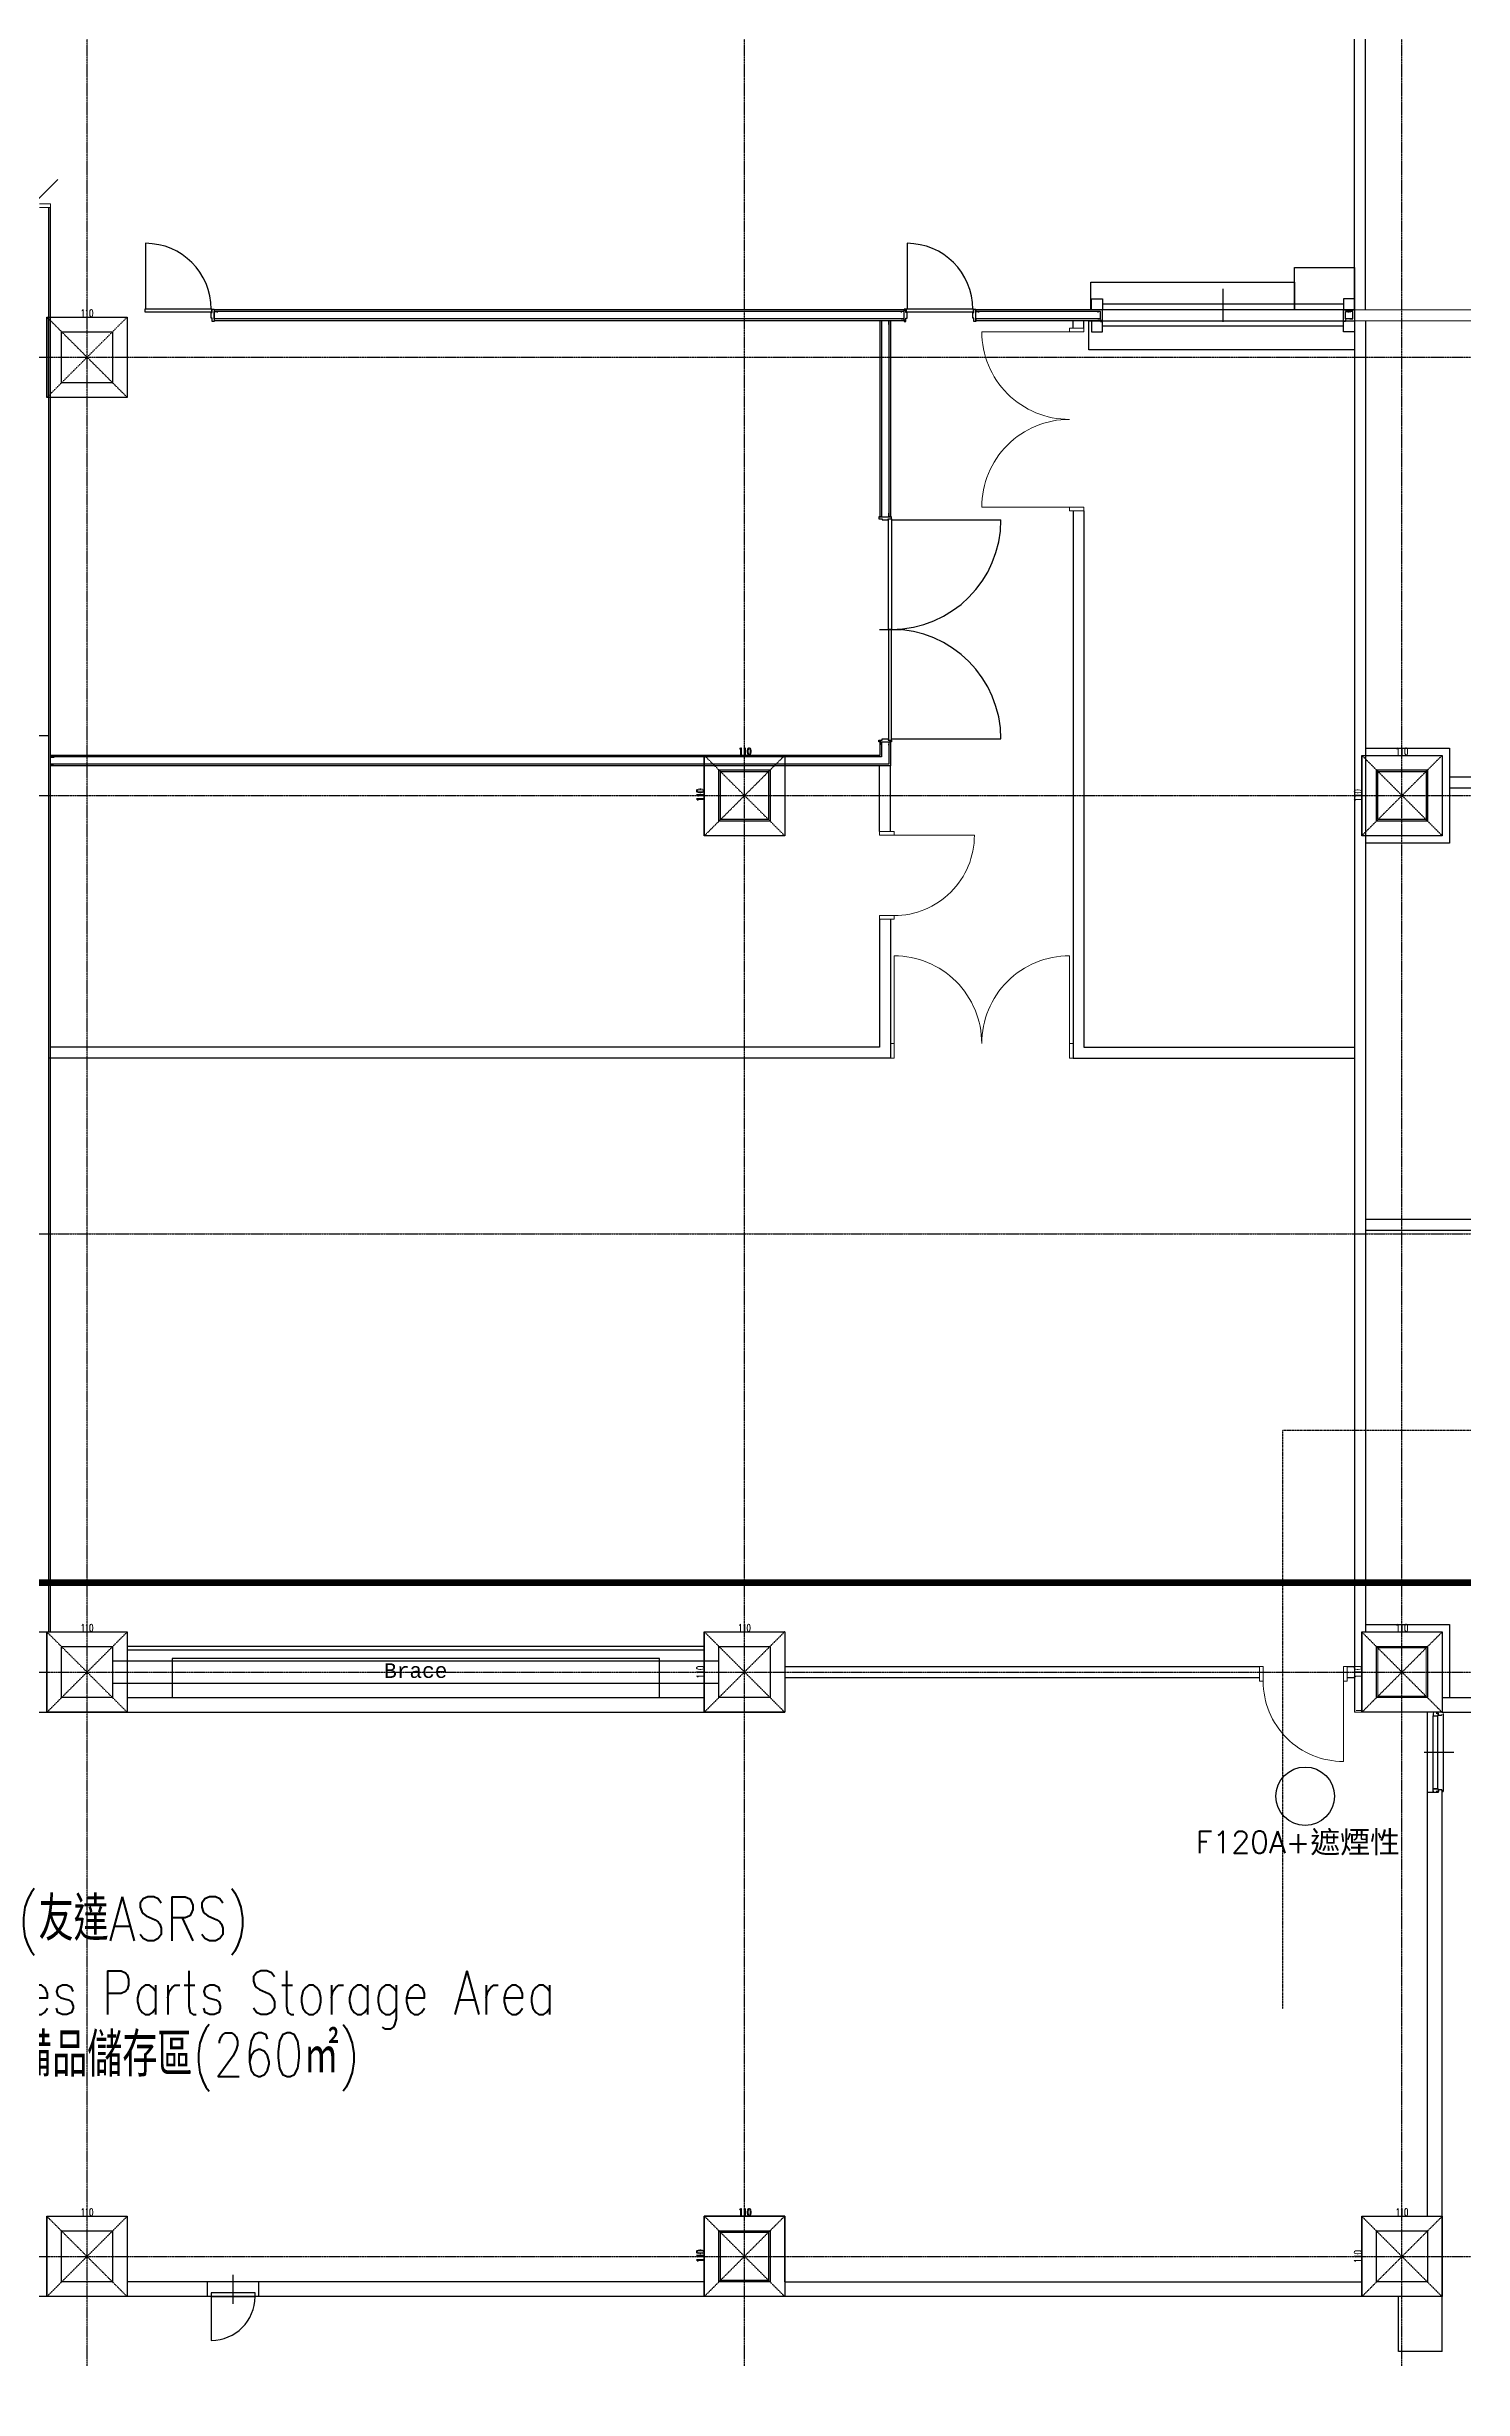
# Model space of a CAD drawing. Header units: millimetres. Extents: x -21841 to 195597, y -1659 to 112111.
# Drawn here: x 21605 to 23544, y 10568 to 13775 of the extents above; entities that cross this region are included whole.
import ezdxf
from ezdxf.enums import TextEntityAlignment as Align

# ---------------------------------------------------------------- set-up
doc = ezdxf.new("R2010")
doc.units = ezdxf.units.MM
doc.linetypes.add('X-N-FAB-L10$0$COL-CEN-LIN', pattern=[3.25, 2.5, -0.25, 0.25, -0.25])
doc.linetypes.add('X-N-FAB-L10$0$HIDDEN', pattern=[0.375, 0.25, -0.125])
for name, color, linetype in [('0-FMCS', 6, 'Continuous'), ('0-XREF', 7, 'Continuous'), ('188K-SM-07-F10-MECH-Nature Gas-Y2257103$0$0-NG', 1, 'Continuous'), ('X-N-FAB-L10$0$0-MD', 8, 'Continuous'), ('X-N-FAB-L10$0$0-NC', 8, 'Continuous'), ('X-N-FAB-L10$0$0-ND', 8, 'Continuous'), ('X-N-FAB-L10$0$08', 8, 'Continuous'), ('X-N-FAB-L10$0$200K新增範圍', 8, 'Continuous'), ('X-N-FAB-L10$0$A-WALL-IN', 8, 'Continuous'), ('X-N-FAB-L10$0$A-Window(PH1)', 8, 'Continuous'), ('X-N-FAB-L10$0$CCL', 8, 'X-N-FAB-L10$0$COL-CEN-LIN'), ('X-N-FAB-L10$0$COL', 8, 'Continuous'), ('X-N-FAB-L10$0$COL-S', 8, 'Continuous'), ('X-N-FAB-L10$0$DE-MMTN-F2-Z-000-P-CHEM-L10_0730$0$WCCS EQ', 40, 'Continuous'), ('X-N-FAB-L10$0$DOOR', 8, 'Continuous'), ('X-N-FAB-L10$0$MACHINE-DIM', 8, 'Continuous'), ('X-N-FAB-L10$0$TXT-CODE', 8, 'Continuous'), ('X-N-FAB-L10$0$WALL-P', 8, 'Continuous'), ('X-N-FAB-L10$0$WALL-RC', 8, 'Continuous')]:
    doc.layers.add(name, color=color, linetype=linetype)
doc.layers.add('X-N-FAB-L10$0$ARC', color=8, linetype='Continuous', lineweight=0)
doc.styles.add('X-N-FAB-L10$0$ATS', font='monotxt.shx', dxfattribs={"bigfont": 'BIGFONT.shx'})
doc.styles.add('X-N-FAB-L10$0$CHINA', font='simplex.shx', dxfattribs={"width": 0.75, "bigfont": 'chineset.shx'})
doc.styles.add('X-N-FAB-L10$0$COL-NUM', font='romanc')
doc.styles.add('X-N-FAB-L10$0$DIM', font='simplex.shx', dxfattribs={"width": 0.67, "bigfont": 'chineset.shx'})
doc.styles.add('X-N-FAB-L10$0$ROMS', font='ROMANS', dxfattribs={"bigfont": 'EXTFONT'})
doc.dimstyles.new('X-N-FAB-L10$0$JJP_005_defpoint', dxfattribs={"dimtxt": 20, "dimasz": 0.5, "dimexe": 0.5, "dimexo": 0.5, "dimgap": 0.5, "dimtad": 1, "dimdsep": 46, "dimtxsty": 'X-N-FAB-L10$0$DIM', "dimblk": 'X-N-FAB-L10$0$_None', "dimcen": 10, "dimclrd": 256, "dimclre": 256, "dimclrt": 256, "dimadec": 0, "dimazin": 0, "dimtfac": 1, "dimtix": 1, "dimtmove": 2, "dimatfit": 3, "dimldrblk": 'X-N-FAB-L10$0$_None', "dimfxl": 0.5, "dimtolj": 1, "dimtzin": 0, "dimarcsym": 0})

# ---------------------------------------------------------------- blocks, each defined once
blk = doc.blocks.new('*D1031')
at = {"layer": 'DEFPOINTS', "lineweight": -2, "transparency": 16777216}
blk.add_line((23405, 12805), (23515, 12805), dxfattribs=at)
at = {"layer": 'DEFPOINTS', "color": 0, "transparency": 16777216}
for p in [(23405, 12805), (23515, 12805), (23515, 12805)]:
    blk.add_point(p, dxfattribs=at)
at = {"layer": 'DEFPOINTS', "transparency": 16777216, "insert": (23460, 12810.5), "char_height": 10, "attachment_point": 5, "style": 'X-N-FAB-L10$0$DIM'}
blk.add_mtext('\\A1;110', dxfattribs=at)
blk = doc.blocks.new('X-N-FAB-L10$0$_None')
blk = doc.blocks.new('*D1032')
at = {"layer": 'DEFPOINTS', "lineweight": -2, "transparency": 16777216}
blk.add_line((23405, 12805), (23405, 12695), dxfattribs=at)
at = {"layer": 'DEFPOINTS', "color": 0, "transparency": 16777216}
for p in [(23405, 12805), (23405, 12695), (23405, 12695)]:
    blk.add_point(p, dxfattribs=at)
at = {"layer": 'DEFPOINTS', "transparency": 16777216, "insert": (23399.5, 12750), "char_height": 10, "attachment_point": 5, "rotation": 90, "style": 'X-N-FAB-L10$0$DIM'}
blk.add_mtext('\\A1;110', dxfattribs=at)
blk = doc.blocks.new('*D1035')
at = {"layer": 'DEFPOINTS', "lineweight": -2, "transparency": 16777216}
blk.add_line((23405, 11605), (23515, 11605), dxfattribs=at)
at = {"layer": 'DEFPOINTS', "color": 0, "transparency": 16777216}
for p in [(23405, 11605), (23515, 11605), (23515, 11605)]:
    blk.add_point(p, dxfattribs=at)
at = {"layer": 'DEFPOINTS', "transparency": 16777216, "insert": (23460, 11610.5), "char_height": 10, "attachment_point": 5, "style": 'X-N-FAB-L10$0$DIM'}
blk.add_mtext('\\A1;110', dxfattribs=at)
blk = doc.blocks.new('*D1036')
at = {"layer": 'DEFPOINTS', "lineweight": -2, "transparency": 16777216}
blk.add_line((23405, 11605), (23405, 11495), dxfattribs=at)
at = {"layer": 'DEFPOINTS', "color": 0, "transparency": 16777216}
for p in [(23405, 11605), (23405, 11495), (23405, 11495)]:
    blk.add_point(p, dxfattribs=at)
at = {"layer": 'DEFPOINTS', "transparency": 16777216, "insert": (23399.5, 11550), "char_height": 10, "attachment_point": 5, "rotation": 90, "style": 'X-N-FAB-L10$0$DIM'}
blk.add_mtext('\\A1;110', dxfattribs=at)
blk = doc.blocks.new('*D1039')
at = {"layer": 'DEFPOINTS', "lineweight": -2, "transparency": 16777216}
blk.add_line((23405, 10805), (23515, 10805), dxfattribs=at)
at = {"layer": 'DEFPOINTS', "color": 0, "transparency": 16777216}
for p in [(23405, 10805), (23515, 10805), (23515, 10805)]:
    blk.add_point(p, dxfattribs=at)
at = {"layer": 'DEFPOINTS', "transparency": 16777216, "insert": (23460, 10810.5), "char_height": 10, "attachment_point": 5, "style": 'X-N-FAB-L10$0$DIM'}
blk.add_mtext('\\A1;110', dxfattribs=at)
blk = doc.blocks.new('*D1040')
at = {"layer": 'DEFPOINTS', "lineweight": -2, "transparency": 16777216}
blk.add_line((23405, 10805), (23405, 10695), dxfattribs=at)
at = {"layer": 'DEFPOINTS', "color": 0, "transparency": 16777216}
for p in [(23405, 10805), (23405, 10695), (23405, 10695)]:
    blk.add_point(p, dxfattribs=at)
at = {"layer": 'DEFPOINTS', "transparency": 16777216, "insert": (23399.5, 10750), "char_height": 10, "attachment_point": 5, "rotation": 90, "style": 'X-N-FAB-L10$0$DIM'}
blk.add_mtext('\\A1;110', dxfattribs=at)
blk = doc.blocks.new('188K-SM-07-F10-MECH-Nature Gas-Y2257103')
at = {"layer": '188K-SM-07-F10-MECH-Nature Gas-Y2257103$0$0-NG'}
blk.add_line((6264.9, 11672.3), (23710, 11672.3), dxfattribs=at)
at = {"layer": '188K-SM-07-F10-MECH-Nature Gas-Y2257103$0$0-NG', "const_width": 8.9}
blk.add_lwpolyline([(6264.9, 9504), (6264.9, 11672.3), (23710, 11672.3), (23710, 13447.9), (25058.3, 13447.9), (25058.3, 15942.5)], dxfattribs=at)
blk = doc.blocks.new('X-N-FAB-L10')
at = {"color": 8, "lineweight": 0}
for p, q in [((23004.7, 13385), (22884.7, 13385)), ((23004.7, 13390), (23006.7, 13390)), ((23004.7, 13385), (23004.7, 13390)), ((23004.7, 13390), (23024.7, 13390)), ((23004.7, 13390), (23006.7, 13390)), ((23004.7, 13390), (23006.7, 13390)), ((23024.7, 13385), (23004.7, 13385)), ((23006.7, 13390), (23022.7, 13390)), ((23006.7, 13390), (23022.7, 13390)), ((23006.7, 13390), (23022.7, 13390)), ((23022.7, 13390), (23024.7, 13390)), ((23022.7, 13390), (23024.7, 13390)), ((23022.7, 13390), (23024.7, 13390)), ((23024.7, 13390), (23024.7, 13385)), ((23004.7, 13145), (22884.7, 13145)), ((23004.7, 13140), (23004.7, 13145)), ((23004.7, 13145), (23024.7, 13145)), ((23004.7, 13140), (23006.7, 13140)), ((23024.7, 13140), (23004.7, 13140)), ((23004.7, 13140), (23006.7, 13140)), ((23004.7, 13140), (23006.7, 13140)), ((23006.7, 13140), (23022.7, 13140)), ((23006.7, 13140), (23022.7, 13140)), ((23006.7, 13140), (23022.7, 13140)), ((23022.7, 13140), (23024.7, 13140)), ((23022.7, 13140), (23024.7, 13140)), ((23022.7, 13140), (23024.7, 13140)), ((23024.7, 13145), (23024.7, 13140)), ((22744.7, 12700.6), (22744.7, 12710.6)), ((22744.7, 12700.6), (22746.7, 12700.6)), ((22744.7, 12695.6), (22744.7, 12700.6)), ((22744.7, 12700.6), (22764.7, 12700.6)), ((22744.7, 12700.6), (22746.7, 12700.6)), ((22744.7, 12700.6), (22746.7, 12700.6)), ((22746.7, 12700.6), (22762.7, 12700.6)), ((22746.7, 12700.6), (22762.7, 12700.6)), ((22746.7, 12700.6), (22762.7, 12700.6)), ((22762.7, 12700.6), (22764.7, 12700.6)), ((22762.7, 12700.6), (22764.7, 12700.6)), ((22762.7, 12700.6), (22764.7, 12700.6)), ((22764.7, 12700.6), (22764.7, 12695.6)), ((22764.7, 12695.6), (22744.7, 12695.6)), ((22764.7, 12695.6), (22874.7, 12695.6)), ((22744.7, 12580.6), (22744.7, 12585.6)), ((22744.7, 12585.6), (22764.7, 12585.6)), ((22744.7, 12580.6), (22746.7, 12580.6)), ((22764.7, 12580.6), (22744.7, 12580.6)), ((22744.7, 12580.6), (22746.7, 12580.6)), ((22744.7, 12580.6), (22746.7, 12580.6)), ((22746.7, 12580.6), (22762.7, 12580.6)), ((22746.7, 12580.6), (22762.7, 12580.6)), ((22746.7, 12580.6), (22762.7, 12580.6)), ((22762.7, 12580.6), (22764.7, 12580.6)), ((22762.7, 12580.6), (22764.7, 12580.6)), ((22762.7, 12580.6), (22764.7, 12580.6)), ((22764.7, 12585.6), (22764.7, 12580.6)), ((22764.7, 12410.6), (22764.7, 12530.6)), ((23004.7, 12410.6), (23004.7, 12530.6)), ((22759.7, 12410.6), (22759.7, 12408.6)), ((22759.7, 12410.6), (22764.7, 12410.6)), ((22759.7, 12390.6), (22759.7, 12410.6)), ((22759.7, 12410.6), (22759.7, 12408.6)), ((22759.7, 12410.6), (22759.7, 12408.6)), ((22764.7, 12410.6), (22764.7, 12390.6)), ((23004.7, 12390.6), (23004.7, 12410.6)), ((23004.7, 12410.6), (23009.7, 12410.6)), ((23009.7, 12410.6), (23009.7, 12408.6)), ((23009.7, 12410.6), (23009.7, 12390.6)), ((23009.7, 12410.6), (23009.7, 12408.6)), ((23009.7, 12410.6), (23009.7, 12408.6)), ((22759.7, 12408.6), (22759.7, 12392.6)), ((22759.7, 12408.6), (22759.7, 12392.6)), ((22759.7, 12408.6), (22759.7, 12392.6)), ((22759.7, 12392.6), (22759.7, 12390.6)), ((22759.7, 12392.6), (22759.7, 12390.6)), ((22759.7, 12392.6), (22759.7, 12390.6)), ((22764.7, 12390.6), (22759.7, 12390.6)), ((23009.7, 12390.6), (23004.7, 12390.6)), ((23009.7, 12408.6), (23009.7, 12392.6)), ((23009.7, 12408.6), (23009.7, 12392.6)), ((23009.7, 12408.6), (23009.7, 12392.6)), ((23009.7, 12392.6), (23009.7, 12390.6)), ((23009.7, 12392.6), (23009.7, 12390.6)), ((23009.7, 12392.6), (23009.7, 12390.6)), ((23265, 11557.5), (23265, 11555.5)), ((23265, 11557.5), (23270, 11557.5)), ((23265, 11537.5), (23265, 11557.5)), ((23265, 11557.5), (23265, 11555.5)), ((23265, 11557.5), (23265, 11555.5)), ((23265, 11555.5), (23265, 11539.5)), ((23265, 11555.5), (23265, 11539.5)), ((23265, 11555.5), (23265, 11539.5)), ((23270, 11557.5), (23270, 11537.5)), ((23380, 11537.5), (23380, 11557.5)), ((23380, 11557.5), (23385, 11557.5)), ((23385, 11557.5), (23385, 11555.5)), ((23385, 11557.5), (23385, 11537.5)), ((23385, 11557.5), (23385, 11555.5)), ((23385, 11557.5), (23385, 11555.5)), ((23385, 11555.5), (23385, 11539.5)), ((23385, 11555.5), (23385, 11539.5)), ((23385, 11555.5), (23385, 11539.5)), ((23265, 11539.5), (23265, 11537.5)), ((23265, 11539.5), (23265, 11537.5)), ((23265, 11539.5), (23265, 11537.5)), ((23270, 11537.5), (23265, 11537.5)), ((23385, 11537.5), (23380, 11537.5)), ((23380, 11537.5), (23380, 11427.5)), ((23385, 11539.5), (23385, 11537.5)), ((23385, 11539.5), (23385, 11537.5)), ((23385, 11539.5), (23385, 11537.5))]:
    blk.add_line(p, q, dxfattribs=at)
at = {"color": 8, "lineweight": 0, "flags": 128}
blk.add_lwpolyline([(23385, 11557.5), (23395, 11557.5)], dxfattribs=at)
at = {"color": 8, "lineweight": 0, "extrusion": (0, 0, -1)}
for centre, major_axis, start_param, end_param in [((23004.7, 13385), (84.853, -84.853), 0.78539816, 2.35619449), ((23004.7, 13145), (-84.853, -84.853), 0.78539816, 2.35619449), ((22764.7, 12695.6), (-77.782, 77.782), 2.35619449, 3.92699082), ((22764.7, 12410.6), (-84.853, 84.853), 0.78539816, 2.35619449), ((23004.7, 12410.6), (-84.853, -84.853), 0.78539816, 2.35619449), ((23380, 11537.5), (77.782, 77.782), 2.35619449, 3.92699082)]:
    blk.add_ellipse(centre, major_axis=major_axis, ratio=1, start_param=start_param, end_param=end_param, dxfattribs=at)
at = {"layer": 'DEFPOINTS', "color": 8, "linetype": 'X-N-FAB-L10$0$HIDDEN', "ltscale": 0.1}
for p, q in [((21715, 13405), (21605, 13295)), ((21605, 13405), (21715, 13295)), ((22615, 12805), (22505, 12695)), ((22505, 12805), (22615, 12695)), ((22615, 12805), (22505, 12695)), ((22505, 12805), (22615, 12695)), ((23515, 12805), (23405, 12695)), ((23405, 12805), (23515, 12695)), ((23515, 12805), (23405, 12695)), ((23405, 12805), (23515, 12695)), ((21715, 11605), (21605, 11495)), ((21605, 11605), (21715, 11495)), ((22615, 11605), (22505, 11495)), ((22505, 11605), (22615, 11495)), ((23515, 11605), (23405, 11495)), ((23405, 11605), (23515, 11495)), ((21715, 10805), (21605, 10695)), ((21605, 10805), (21715, 10695)), ((22615, 10805), (22505, 10695)), ((22505, 10805), (22615, 10695)), ((22615, 10805), (22505, 10695)), ((22505, 10805), (22615, 10695)), ((23515, 10805), (23405, 10695)), ((23405, 10805), (23515, 10695))]:
    blk.add_line(p, q, dxfattribs=at)
at = {"layer": 'DEFPOINTS', "color": 8}
for p, q in [((21605, 13405), (21715, 13405)), ((21605, 13405), (21605, 13295)), ((22505, 12805), (22615, 12805)), ((22505, 12805), (22505, 12695)), ((22505, 12805), (22615, 12805)), ((22505, 12805), (22505, 12695)), ((23405, 12805), (23515, 12805)), ((23405, 12805), (23405, 12695)), ((21605, 11605), (21715, 11605)), ((21605, 11605), (21605, 11495)), ((22505, 11605), (22615, 11605)), ((22505, 11605), (22505, 11495)), ((21605, 10805), (21715, 10805)), ((21605, 10805), (21605, 10695)), ((22505, 10805), (22615, 10805)), ((22505, 10805), (22505, 10695)), ((22505, 10805), (22615, 10805)), ((22505, 10805), (22505, 10695))]:
    blk.add_line(p, q, dxfattribs=at)
at = {"layer": 'X-N-FAB-L10$0$0-MD', "color": 8}
blk.add_circle((23327.5, 11380), 40, dxfattribs=at)
at = {"layer": 'X-N-FAB-L10$0$08', "color": 8}
for p, q in [((21740, 13506), (21740, 13416)), ((22782.5, 13506), (22782.5, 13416)), ((23313, 13415), (23313, 13473)), ((23313, 13473), (23395, 13473)), ((23395, 13473), (23395, 13415)), ((23034, 13415), (23034, 13453)), ((23034, 13453), (23313, 13453)), ((23215, 13398.755), (23215, 13443.755)), ((23313, 13453), (23313, 13415)), ((21831, 13416), (21739, 13416)), ((21739, 13416), (21739, 13412)), ((21739, 13412), (21831, 13412)), ((21830, 13403.5), (21830, 13411.5)), ((21830, 13411.5), (21831.5, 13411.5)), ((21831, 13412), (21831, 13416)), ((21831.5, 13411.5), (21831.5, 13416)), ((21831.5, 13416), (21834, 13416)), ((21834, 13416), (21834, 13413.5)), ((22778.5, 13415), (21834, 13415)), ((21834, 13415), (21834, 13400)), ((22778.5, 13412.5), (21834, 13412.5)), ((21834, 13402.5), (21834, 13412.5)), ((21834, 13412.5), (21838, 13412.5)), ((21838, 13412.5), (21838, 13411.5)), ((22778.5, 13412.5), (22774.5, 13412.5)), ((22774.5, 13412.5), (22774.5, 13411.5)), ((22781, 13416), (22778.5, 13416)), ((22778.5, 13416), (22778.5, 13413.5)), ((22778.5, 13400), (22778.5, 13415)), ((22778.5, 13402.5), (22778.5, 13412.5)), ((22781, 13411.5), (22781, 13416)), ((22782.5, 13411.5), (22781, 13411.5)), ((22873.5, 13416), (22781.5, 13416)), ((22781.5, 13416), (22781.5, 13412)), ((22781.5, 13412), (22873.5, 13412)), ((22782.5, 13403.5), (22782.5, 13411.5)), ((22872.5, 13403.5), (22872.5, 13411.5)), ((22872.5, 13411.5), (22874, 13411.5)), ((22873.5, 13412), (22873.5, 13416)), ((22874, 13411.5), (22874, 13416)), ((22874, 13416), (22876.5, 13416)), ((22876.5, 13416), (22876.5, 13413.5)), ((23047.5, 13415), (22876.5, 13415)), ((22876.5, 13400), (22876.5, 13415)), ((23047.5, 13412.5), (22876.5, 13412.5)), ((22876.5, 13402.5), (22876.5, 13412.5)), ((22876.5, 13412.5), (22880.5, 13412.5)), ((22880.5, 13412.5), (22880.5, 13411.5)), ((23313, 13415), (23034, 13415)), ((23035, 13415), (23035, 13430)), ((23035, 13430), (23050, 13430)), ((23050, 13415), (23035, 13415)), ((23047.5, 13412.5), (23043.5, 13412.5)), ((23043.5, 13412.5), (23043.5, 13411.5)), ((23047.5, 13402.5), (23047.5, 13412.5)), ((23050, 13430), (23050, 13415)), ((23380, 13422.5), (23050, 13422.5)), ((23050, 13399), (23050, 13415)), ((23395, 13415), (23313, 13415)), ((23395, 13430), (23380, 13430)), ((23380, 13430), (23380, 13415)), ((23380, 13399), (23380, 13415)), ((23380, 13415), (23395, 13415)), ((23382.5, 13415), (23392.5, 13415)), ((23392.5, 13412.5), (23382.5, 13412.5)), ((23382.5, 13402.5), (23382.5, 13412.5)), ((23382.5, 13412.5), (23386.5, 13412.5)), ((23386.5, 13412.5), (23386.5, 13411.5)), ((23392.5, 13412.5), (23388.5, 13412.5)), ((23388.5, 13412.5), (23388.5, 13411.5)), ((23392.5, 13402.5), (23392.5, 13412.5)), ((23395, 13415), (23395, 13430)), ((23395, 13415), (23395, 11495)), ((21831.5, 13403.5), (21830, 13403.5)), ((21831.5, 13399), (21831.5, 13403.5)), ((21834, 13399), (21831.5, 13399)), ((22778.5, 13402.5), (21834, 13402.5)), ((21838, 13402.5), (21834, 13402.5)), ((21834, 13401.5), (21834, 13399)), ((22778.5, 13400), (21834, 13400)), ((21838, 13403.5), (21838, 13402.5)), ((22745.3, 13400), (22745.3, 13131.5)), ((22747.5, 13400), (22747.5, 13131.5)), ((22757.5, 13400), (22747.5, 13400)), ((22747.5, 13400), (22747.5, 13396)), ((22747.5, 13396), (22748.5, 13396)), ((22756.5, 13396), (22757.5, 13396)), ((22757.5, 13400), (22757.5, 13131.5)), ((22757.5, 13396), (22757.5, 13400)), ((22759.7, 13400), (22759.7, 13131.5)), ((22774.5, 13403.5), (22774.5, 13402.5)), ((22774.5, 13402.5), (22778.5, 13402.5)), ((22778.5, 13401.5), (22778.5, 13399)), ((22778.5, 13399), (22781, 13399)), ((22781, 13399), (22781, 13403.5)), ((22781, 13403.5), (22782.5, 13403.5)), ((22874, 13403.5), (22872.5, 13403.5)), ((22874, 13399), (22874, 13403.5)), ((22876.5, 13399), (22874, 13399)), ((23047.5, 13402.5), (22876.5, 13402.5)), ((22880.5, 13402.5), (22876.5, 13402.5)), ((22876.5, 13401.5), (22876.5, 13399)), ((23047.5, 13400), (22876.5, 13400)), ((22880.5, 13403.5), (22880.5, 13402.5)), ((23031.2, 13400), (23394.8, 13400)), ((23031.2, 13360), (23031.2, 13400)), ((23050, 13400), (23035, 13400)), ((23035, 13400), (23035, 13385)), ((23035, 13385), (23050, 13385)), ((23043.5, 13403.5), (23043.5, 13402.5)), ((23043.5, 13402.5), (23047.5, 13402.5)), ((23047.5, 13401.5), (23047.5, 13399)), ((23047.5, 13399), (23050, 13399)), ((23050, 13385), (23050, 13400)), ((23380, 13392.5), (23050, 13392.5)), ((23380, 13400), (23395, 13400)), ((23380, 13385), (23380, 13400)), ((23382.5, 13399), (23380, 13399)), ((23395, 13385), (23380, 13385)), ((23392.5, 13402.5), (23382.5, 13402.5)), ((23386.5, 13402.5), (23382.5, 13402.5)), ((23382.5, 13401.5), (23382.5, 13399)), ((23382.5, 13400), (23392.5, 13400)), ((23386.5, 13403.5), (23386.5, 13402.5)), ((23388.5, 13403.5), (23388.5, 13402.5)), ((23388.5, 13402.5), (23392.5, 13402.5)), ((23394.8, 13400), (23394.8, 13360)), ((23395, 13400), (23395, 13385)), ((23410, 13400), (23410, 11605)), ((23394.8, 13360), (23031.2, 13360)), ((22746.5, 13131.5), (22744, 13131.5)), ((22744, 13131.5), (22744, 13129)), ((22744, 13129), (22748.5, 13129)), ((22745, 13131.5), (22760, 13131.5)), ((22745, 13131.5), (22760, 13131.5)), ((22748.5, 13135.5), (22747.5, 13135.5)), ((22747.5, 13135.5), (22747.5, 13131.5)), ((22747.5, 13131.5), (22757.5, 13131.5)), ((22748.5, 13129), (22748.5, 13127.5)), ((22748.5, 13127.5), (22756.5, 13127.5)), ((22757.5, 13135.5), (22756.5, 13135.5)), ((22756.5, 13127.5), (22756.5, 13129)), ((22756.5, 13129), (22761, 13129)), ((22757, 12977.5), (22757, 13129)), ((22757, 13129), (22761, 13129)), ((22757.5, 13131.5), (22757.5, 13135.5)), ((22761, 13131.5), (22758.5, 13131.5)), ((22761, 13129), (22761, 13131.5)), ((22761, 13129), (22761, 12977.5)), ((22761, 13127.5), (22911, 13127.5)), ((22745, 12977.5), (22775, 12977.5)), ((22761, 12977.5), (22757, 12977.5)), ((22757, 12977.5), (22757, 12826)), ((22761, 12977.5), (22757, 12977.5)), ((22761, 12826), (22761, 12977.5)), ((22748.5, 12826), (22748.5, 12827.5)), ((22748.5, 12827.5), (22756.5, 12827.5)), ((22756.5, 12827.5), (22756.5, 12826)), ((22761, 12827.5), (22911, 12827.5)), ((22745.3, 12805), (21610, 12805)), ((22747.5, 12802.8), (21610, 12802.8)), ((22505, 12805), (22615, 12805)), ((22505, 12695), (22505, 12805)), ((22615, 12805), (22615, 12695)), ((22744, 12823.5), (22744, 12826)), ((22744, 12826), (22748.5, 12826)), ((22746.5, 12823.5), (22744, 12823.5)), ((22745, 12823.5), (22760, 12823.5)), ((22745.3, 12823.5), (22745.3, 12805)), ((22747.5, 12823.5), (22747.5, 12802.8)), ((22747.5, 12819.5), (22747.5, 12823.5)), ((22747.5, 12823.5), (22757.5, 12823.5)), ((22748.5, 12819.5), (22747.5, 12819.5)), ((22756.5, 12826), (22761, 12826)), ((22757.5, 12819.5), (22756.5, 12819.5)), ((22757, 12826), (22761, 12826)), ((22757.5, 12823.5), (22757.5, 12792.8)), ((22757.5, 12823.5), (22757.5, 12819.5)), ((22761, 12823.5), (22758.5, 12823.5)), ((22759.7, 12823.5), (22759.7, 12790.6)), ((22761, 12826), (22761, 12823.5)), ((23405, 12805), (23515, 12805)), ((23405, 12695), (23405, 12805)), ((23410, 12815), (23525, 12815)), ((23515, 12805), (23515, 12695)), ((23525, 12815), (23525, 12685)), ((22757.5, 12792.8), (21610, 12792.8)), ((22759.7, 12790.6), (21610, 12790.6)), ((22525, 12715), (22525, 12785)), ((22525, 12785), (22595, 12785)), ((22525, 12715), (22525, 12785)), ((22525, 12785), (22595, 12785)), ((22527, 12717), (22527, 12783)), ((22527, 12783), (22593, 12783)), ((22527, 12717), (22527, 12783)), ((22527, 12783), (22593, 12783)), ((22593, 12783), (22593, 12717)), ((22593, 12783), (22593, 12717)), ((22595, 12785), (22595, 12715)), ((22595, 12785), (22595, 12715)), ((23425, 12715), (23425, 12785)), ((23425, 12785), (23495, 12785)), ((23425, 12715), (23425, 12785)), ((23425, 12785), (23495, 12785)), ((23427, 12717), (23427, 12783)), ((23427, 12783), (23493, 12783)), ((23427, 12717), (23427, 12783)), ((23427, 12783), (23493, 12783)), ((23493, 12783), (23493, 12717)), ((23493, 12783), (23493, 12717)), ((23495, 12785), (23495, 12715)), ((23495, 12785), (23495, 12715)), ((23861.097, 12775), (23525, 12775)), ((23861.097, 12760), (23525, 12760)), ((22595, 12715), (22525, 12715)), ((22595, 12715), (22525, 12715)), ((22593, 12717), (22527, 12717)), ((22593, 12717), (22527, 12717)), ((23495, 12715), (23425, 12715)), ((23495, 12715), (23425, 12715)), ((23493, 12717), (23427, 12717)), ((23493, 12717), (23427, 12717)), ((22615, 12695), (22505, 12695)), ((23515, 12695), (23405, 12695)), ((23525, 12685), (23410, 12685)), ((23410, 12170), (23832.5, 12170)), ((23410, 12155), (23832.5, 12155)), ((23410, 11615), (23525, 11615)), ((23525, 11615), (23525, 11515)), ((22505, 11585), (21715, 11585)), ((22505, 11580), (21715, 11580)), ((22525, 11565), (21695, 11565)), ((21695, 11565), (21695, 11535)), ((22443.5, 11568.5), (21776.5, 11568.5)), ((21776.5, 11568.5), (21776.5, 11515)), ((22443.5, 11515), (22443.5, 11568.5)), ((22525, 11535), (22525, 11565)), ((21695, 11535), (22525, 11535)), ((23515, 11515), (23556.5, 11515)), ((23515, 11495), (23556.5, 11495)), ((22505, 10805), (22505, 10715)), ((22615, 10805), (22505, 10805)), ((22525, 10715), (22525, 10785)), ((22525, 10785), (22595, 10785)), ((22527, 10717), (22527, 10783)), ((22527, 10783), (22593, 10783)), ((22593, 10783), (22593, 10717)), ((22595, 10785), (22595, 10715)), ((22615, 10715), (22615, 10805)), ((21825, 10695), (21825, 10715)), ((21860, 10685), (21860, 10725)), ((21895, 10695), (21895, 10715)), ((22595, 10715), (22525, 10715)), ((22593, 10717), (22527, 10717)), ((21890, 10700), (21830, 10700)), ((21830, 10700), (21830, 10695)), ((21830, 10695), (21830, 10635)), ((21830, 10695), (21890, 10695)), ((21890, 10695), (21890, 10700))]:
    blk.add_line(p, q, dxfattribs=at)
for centre, radius, start, end in [((21740, 13416), 90, 0, 90), ((22782.5, 13416), 90, 0, 90), ((22761, 13127.5), 150, 270, 0), ((22761, 12827.5), 150, 0, 90), ((21830, 10695), 60, 270, 0)]:
    blk.add_arc(centre, radius, start, end, dxfattribs=at)
at = {"layer": 'X-N-FAB-L10$0$200K新增範圍', "color": 8}
for p, q in [((23009.7, 13390), (23009.7, 13400)), ((23024.7, 13390), (23024.7, 13400)), ((23009.7, 13140), (23009.7, 12390.6)), ((23024.7, 13140), (23024.7, 12405.6)), ((22744.7, 12700.6), (22744.7, 12790.6)), ((22759.7, 12700.6), (22759.7, 12790.6)), ((22744.7, 12580.6), (22744.7, 12405.6)), ((22759.7, 12580.6), (22759.7, 12390.6)), ((22759.7, 12580.6), (22759.7, 12390.6)), ((22759.7, 12390.6), (21607.5, 12390.6)), ((22744.7, 12405.6), (21610, 12405.6)), ((23009.7, 12390.6), (23395, 12390.6)), ((23024.7, 12405.6), (23395, 12405.6)), ((22615, 11557.5), (23265, 11557.5)), ((23385, 11557.5), (23395, 11557.5)), ((22615, 11542.5), (23265, 11542.5)), ((23385, 11542.5), (23395, 11542.5))]:
    blk.add_line(p, q, dxfattribs=at)
at = {"layer": 'X-N-FAB-L10$0$A-WALL-IN', "color": 8}
for p, q in [((23395, 13415), (23395, 14005)), ((23410, 13415), (23410, 13895)), ((21166.5, 12832), (21607.5, 12832)), ((21607.5, 11605), (21607.5, 12832)), ((21607.5, 11635), (21607.5, 12812)), ((21607.5, 11625), (21607.5, 12812)), ((21166.5, 11605), (21607.5, 11605))]:
    blk.add_line(p, q, dxfattribs=at)
at = {"layer": 'X-N-FAB-L10$0$A-WALL-IN', "color": 8, "lineweight": 0}
for p, q in [((23861.097, 13415), (23395, 13415)), ((23395, 13400), (23861.097, 13400))]:
    blk.add_line(p, q, dxfattribs=at)
at = {"layer": 'X-N-FAB-L10$0$ARC', "color": 8}
for p, q in [((23425, 11515), (23425, 11585)), ((23425, 11585), (23495, 11585)), ((23427, 11517), (23427, 11583)), ((23427, 11583), (23493, 11583)), ((23493, 11583), (23493, 11517)), ((23495, 11585), (23495, 11515)), ((23495, 11515), (23425, 11515)), ((23493, 11517), (23427, 11517)), ((23405, 11495), (23395, 11495)), ((23405, 11497.5), (23397.5, 11497.5))]:
    blk.add_line(p, q, dxfattribs=at)
at = {"layer": 'X-N-FAB-L10$0$CCL', "color": 8}
for p, q in [((21660, 10600), (21660, 19760)), ((22560, 10600), (22560, 19760)), ((23460, 10600), (23460, 19760)), ((-720, 13350), (27370, 13350)), ((-720, 12750), (27370, 12750)), ((-720, 12150), (27370, 12150)), ((-720, 11550), (27370, 11550)), ((-720, 10750), (27370, 10750))]:
    blk.add_line(p, q, dxfattribs=at)
at = {"layer": 'X-N-FAB-L10$0$COL', "color": 8, "ltscale": 0.1}
for p, q in [((21605, 13405), (21715, 13405)), ((21605, 13295), (21605, 13405)), ((21715, 13405), (21715, 13295)), ((21715, 13295), (21605, 13295)), ((22505, 12805), (22615, 12805)), ((22505, 12695), (22505, 12805)), ((22505, 12805), (22615, 12805)), ((22505, 12695), (22505, 12805)), ((22615, 12805), (22615, 12695)), ((22615, 12805), (22615, 12695)), ((23405, 12805), (23515, 12805)), ((23405, 12695), (23405, 12805)), ((23515, 12805), (23515, 12695)), ((22615, 12695), (22505, 12695)), ((22615, 12695), (22505, 12695)), ((23515, 12695), (23405, 12695)), ((21605, 11605), (21715, 11605)), ((21605, 11495), (21605, 11605)), ((21715, 11605), (21715, 11495)), ((22505, 11605), (22615, 11605)), ((22505, 11495), (22505, 11605)), ((22615, 11605), (22615, 11495)), ((21715, 11495), (21605, 11495)), ((22615, 11495), (22505, 11495)), ((21605, 10805), (21715, 10805)), ((21605, 10695), (21605, 10805)), ((21715, 10805), (21715, 10695)), ((22505, 10805), (22615, 10805)), ((22505, 10695), (22505, 10805)), ((22505, 10805), (22615, 10805)), ((22505, 10695), (22505, 10805)), ((22615, 10805), (22615, 10695)), ((22615, 10805), (22615, 10695)), ((21715, 10695), (21605, 10695)), ((22615, 10695), (22505, 10695)), ((22615, 10695), (22505, 10695))]:
    blk.add_line(p, q, dxfattribs=at)
for points in [[(23405, 12805), (23515, 12805), (23515, 12695), (23405, 12695)], [(23405, 11605), (23515, 11605), (23515, 11495), (23405, 11495)], [(23405, 10805), (23515, 10805), (23515, 10695), (23405, 10695)]]:
    blk.add_lwpolyline(points, close=True, dxfattribs=at)
at = {"layer": 'X-N-FAB-L10$0$COL-S', "color": 8}
for p, q in [((21625, 13385), (21695, 13385)), ((21625, 13315), (21625, 13385)), ((21695, 13385), (21695, 13315)), ((21695, 13315), (21625, 13315)), ((22525, 12785), (22595, 12785)), ((22525, 12715), (22525, 12785)), ((22525, 12785), (22595, 12785)), ((22525, 12715), (22525, 12785)), ((22595, 12785), (22595, 12715)), ((22595, 12785), (22595, 12715)), ((23425, 12785), (23495, 12785)), ((23425, 12715), (23425, 12785)), ((23425, 12785), (23495, 12785)), ((23425, 12715), (23425, 12785)), ((23495, 12785), (23495, 12715)), ((23495, 12785), (23495, 12715)), ((22595, 12715), (22525, 12715)), ((22595, 12715), (22525, 12715)), ((23495, 12715), (23425, 12715)), ((23495, 12715), (23425, 12715)), ((21625, 11585), (21695, 11585)), ((21625, 11515), (21625, 11585)), ((21695, 11585), (21695, 11515)), ((22525, 11585), (22595, 11585)), ((22525, 11515), (22525, 11585)), ((22595, 11585), (22595, 11515)), ((23425, 11585), (23495, 11585)), ((23425, 11515), (23425, 11585)), ((23495, 11585), (23495, 11515)), ((21695, 11515), (21625, 11515)), ((22595, 11515), (22525, 11515)), ((23495, 11515), (23425, 11515)), ((21625, 10785), (21695, 10785)), ((21625, 10715), (21625, 10785)), ((21695, 10785), (21695, 10715)), ((22525, 10785), (22595, 10785)), ((22525, 10715), (22525, 10785)), ((22525, 10785), (22595, 10785)), ((22525, 10715), (22525, 10785)), ((22595, 10785), (22595, 10715)), ((22595, 10785), (22595, 10715)), ((23425, 10785), (23495, 10785)), ((23425, 10715), (23425, 10785)), ((23495, 10785), (23495, 10715)), ((21695, 10715), (21625, 10715)), ((22595, 10715), (22525, 10715)), ((22595, 10715), (22525, 10715)), ((23495, 10715), (23425, 10715))]:
    blk.add_line(p, q, dxfattribs=at)
at = {"layer": 'X-N-FAB-L10$0$DE-MMTN-F2-Z-000-P-CHEM-L10_0730$0$WCCS EQ', "color": 8}
blk.add_line((21607.5, 11635), (21607.5, 12340), dxfattribs=at)
at = {"layer": 'X-N-FAB-L10$0$DOOR', "color": 8, "lineweight": 0}
for p, q in [((21610, 13560), (21595, 13560)), ((21595, 13555), (21610, 13555)), ((21610, 13555), (21610, 13560))]:
    blk.add_line(p, q, dxfattribs=at)
at = {"layer": 'X-N-FAB-L10$0$DOOR', "color": 8}
for p, q in [((23495, 11385), (23495, 11495)), ((23503.5, 11493.5), (23502.5, 11493.5)), ((23502.5, 11493.5), (23502.5, 11490)), ((23502.5, 11490), (23509, 11490)), ((23502.5, 11390), (23502.5, 11490)), ((23502.5, 11490), (23508.5, 11490)), ((23509.5, 11493.5), (23507, 11493.5)), ((23508.5, 11490), (23508.5, 11390)), ((23509, 11490), (23509, 11490)), ((23509, 11490), (23509.5, 11490)), ((23510.5, 11491), (23509.5, 11495)), ((23509.5, 11490), (23509.5, 11493.5)), ((23510.5, 11491), (23514, 11491)), ((23515, 11492), (23514, 11491)), ((23516.5, 11493.5), (23516.5, 11386.5)), ((23530.939, 11440), (23490.357, 11440)), ((23509.5, 11385), (23495, 11385)), ((23508.5, 11390), (23502.5, 11390)), ((23502.5, 11386.5), (23502.5, 11390)), ((23502.5, 11390), (23509, 11390)), ((23503.5, 11386.5), (23502.5, 11386.5)), ((23509.5, 11386.5), (23507, 11386.5)), ((23509, 11390), (23509, 11390)), ((23509, 11390), (23509.5, 11390)), ((23509.5, 11390), (23509.5, 11386.5)), ((23510.5, 11389), (23509.5, 11385)), ((23510.5, 11389), (23514, 11389)), ((23515, 11388), (23514, 11389)), ((23515, 11386.5), (23516.5, 11386.5))]:
    blk.add_line(p, q, dxfattribs=at)
at = {"layer": 'X-N-FAB-L10$0$MACHINE-DIM', "color": 8}
blk.add_line((21570, 13543.199), (21620, 13593.199), dxfattribs=at)
at = {"layer": 'X-N-FAB-L10$0$TXT-CODE', "color": 8, "linetype": 'X-N-FAB-L10$0$HIDDEN'}
for p, q in [((23297, 11089), (23297, 11881)), ((23297, 11881), (23920, 11881))]:
    blk.add_line(p, q, dxfattribs=at)
at = {"layer": 'X-N-FAB-L10$0$WALL-P', "color": 8}
for p, q in [((21607.5, 11605), (21607.5, 13555)), ((21610, 11605), (21610, 13555)), ((21610, 12792.5), (21610, 12802.5)), ((21610, 12802.5), (21614, 12802.5)), ((21614, 12802.5), (21614, 12801.5)), ((21614, 12792.5), (21610, 12792.5)), ((21614, 12793.5), (21614, 12792.5))]:
    blk.add_line(p, q, dxfattribs=at)
at = {"layer": 'X-N-FAB-L10$0$WALL-RC', "color": 8}
for p, q in [((21715, 11515), (22505, 11515)), ((19805, 11495), (22615, 11495)), ((23495, 10805), (23495, 11385)), ((23515, 10620), (23515, 11388)), ((22505, 10715), (21715, 10715)), ((22615, 10715), (23405, 10715)), ((23455, 10695), (20165, 10695)), ((23455, 10620), (23455, 10695)), ((23515, 10620), (23455, 10620))]:
    blk.add_line(p, q, dxfattribs=at)
at = {"layer": 'DEFPOINTS', "color": 8, "style": 'X-N-FAB-L10$0$DIM', "width": 0.67}
for p in [(22552.662, 12805.5), (22552.662, 10805.5)]:
    blk.add_text('110', height=10, dxfattribs=at).set_placement(p)
for p in [(22504.5, 12742.662), (22504.5, 10742.662)]:
    blk.add_text('110', height=10, rotation=90, dxfattribs=at).set_placement(p)
at = {"layer": 'DEFPOINTS', "color": 8, "char_height": 10, "attachment_point": 5, "style": 'X-N-FAB-L10$0$DIM'}
for insert in [(21660, 13410.5), (22560, 12810.5), (23460, 12810.5), (21660, 11610.5), (22560, 11610.5), (21660, 10810.5), (22560, 10810.5)]:
    blk.add_mtext('\\A1;110', dxfattribs=dict(at, insert=insert))
at = {"layer": 'DEFPOINTS', "color": 8, "char_height": 10, "attachment_point": 5, "rotation": 90, "style": 'X-N-FAB-L10$0$DIM'}
for insert in [(22499.5, 12750), (23399.5, 12750), (22499.5, 11550), (22499.5, 10750)]:
    blk.add_mtext('\\A1;110', dxfattribs=dict(at, insert=insert))
at = {"layer": 'X-N-FAB-L10$0$0-NC', "color": 8, "style": 'X-N-FAB-L10$0$COL-NUM'}
for p in [(1860, 19880), (2760, 19880), (3660, 19880), (4560, 19880), (5460, 19880), (6360, 19880), (7260, 19880), (8160, 19880), (9060, 19880), (9960, 19880), (10860, 19880), (11760, 19880), (12660, 19880), (13560, 19880), (14460, 19880), (15360, 19880), (16260, 19880), (17160, 19880), (18060, 19880), (18960, 19880), (19860, 19880), (20760, 19880), (21660, 19880), (22560, 19880), (-840, 13950), (-840, 13350), (-840, 12750), (-840, 12150), (-840, 11550), (-840, 10750)]:
    blk.add_attdef('GRID-Y', text='', height=120, dxfattribs=at).set_placement(p, align=Align.MIDDLE_CENTER)
at = {"layer": 'X-N-FAB-L10$0$0-ND', "color": 8, "style": 'X-N-FAB-L10$0$CHINA'}
blk.add_attdef('NO', text='', height=33.333, dxfattribs=at).set_placement((23327.5, 11380), align=Align.MIDDLE)
at = {"layer": 'X-N-FAB-L10$0$08', "color": 8, "style": 'X-N-FAB-L10$0$ATS'}
blk.add_text('Brace', height=20, dxfattribs=at).set_placement((22110, 11552), align=Align.MIDDLE_CENTER)
at = {"layer": 'X-N-FAB-L10$0$A-Window(PH1)', "color": 8, "insert": (23177.605, 11332.199), "char_height": 30, "attachment_point": 1, "style": 'X-N-FAB-L10$0$ROMS'}
blk.add_mtext_dynamic_manual_height_columns('{\\Fromans,bigfont|c136;F120A+\\fPMingLiU|b0|i0|c136|p18;遮煙性}', width=309.18457, gutter_width=75, heights=[0], dxfattribs=at)
at = {"layer": 'X-N-FAB-L10$0$TXT-CODE', "color": 8, "style": 'X-N-FAB-L10$0$CHINA', "width": 0.8}
for s, p in [('(友達ASRS)', (21722.85, 11212.199)), ('(Temp)Spares Parts Storage Area', (21750.85, 11111.199)), ('臨時備品儲存區(260㎡)', (21750.85, 11026.199))]:
    blk.add_text(s, height=60, dxfattribs=at).set_placement(p, align=Align.MIDDLE_CENTER)
at = {"layer": 'DEFPOINTS', "color": 8}
for base, p1, p2, picture, middle in [((23405, 12695), (23405, 12805), (23405, 12695), '*D1032', (23399.5, 12750)), ((23405, 11495), (23405, 11605), (23405, 11495), '*D1036', (23399.5, 11550)), ((23405, 10695), (23405, 10805), (23405, 10695), '*D1040', (23399.5, 10750))]:
    dim = blk.add_linear_dim(base=base, p1=p1, p2=p2, angle=90, dimstyle='X-N-FAB-L10$0$JJP_005_defpoint', override={"dimtxt": 10}, dxfattribs=at)
    dim.commit()
    dim.dimension.update_dxf_attribs({"geometry": picture, "text_midpoint": middle})
for base, p1, p2, picture, middle in [((23515, 12805), (23405, 12805), (23515, 12805), '*D1031', (23460, 12810.5)), ((23515, 11605), (23405, 11605), (23515, 11605), '*D1035', (23460, 11610.5)), ((23515, 10805), (23405, 10805), (23515, 10805), '*D1039', (23460, 10810.5))]:
    dim = blk.add_linear_dim(base=base, p1=p1, p2=p2, dimstyle='X-N-FAB-L10$0$JJP_005_defpoint', override={"dimtxt": 10}, dxfattribs=at)
    dim.commit()
    dim.dimension.update_dxf_attribs({"geometry": picture, "text_midpoint": middle})

msp = doc.modelspace()

# ---------------------------------------------------------------- block references
at = {"layer": '0-FMCS', "color": 5}
for name in ['X-N-FAB-L10', '188K-SM-07-F10-MECH-Nature Gas-Y2257103']:
    msp.add_blockref(name, (0, 0), dxfattribs=at)
at = {"layer": '0-XREF'}
msp.add_blockref('X-N-FAB-L10', (0, 0), dxfattribs=at)

doc.saveas('drawing.dxf')
